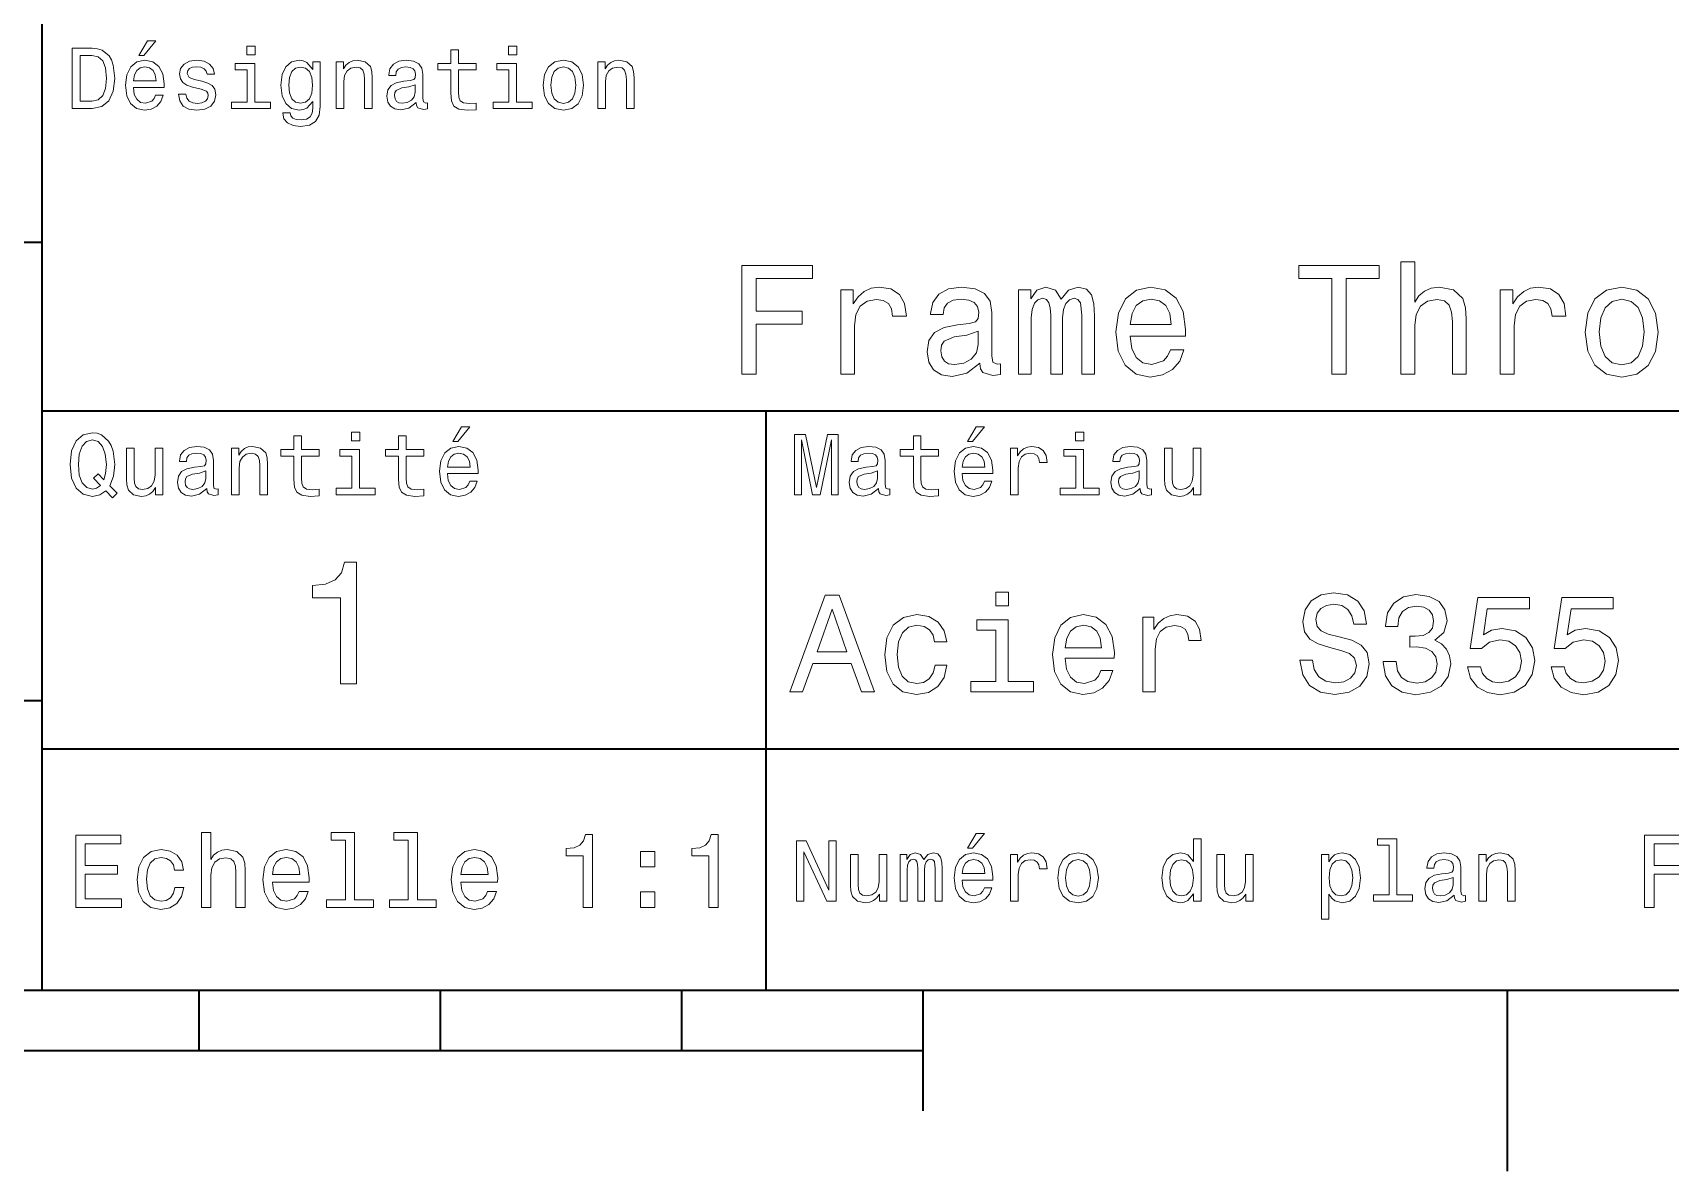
# Model space of a CAD drawing. Extents: x 0 to 297, y 0 to 210.
# Drawn here: x 161.6 to 229.5, y 2.5 to 49.7 of the extents above; entities that cross this region are included whole.
import ezdxf

# ---------------------------------------------------------------- set-up
doc = ezdxf.new("R2010")
doc.units = 0

msp = doc.modelspace()

# ---------------------------------------------------------------- linework, layer by layer
at = {"color": 7, "lineweight": 35}
for p, q in [((162, 10), (162, 70)), ((97, 41), (162, 41)), ((162, 34), (287, 34)), ((97, 22), (162, 22)), ((162, 20), (287, 20)), ((10, 10), (287, 10)), ((97, 10), (287, 10)), ((98.5, 7.5), (198.5, 7.5))]:
    msp.add_line(p, q, dxfattribs=at)
at = {"color": 7, "lineweight": 35, "ltscale": 0.35}
msp.add_line((192, 20), (192, 34), dxfattribs=at)
at = {"color": 7, "lineweight": 35, "ltscale": 0.25}
msp.add_line((192, 10), (192, 20), dxfattribs=at)
at = {"color": 7, "lineweight": 35, "ltscale": 0.0625}
for p, q in [((168.5, 10), (168.5, 7.5)), ((178.5, 10), (178.5, 7.5)), ((188.5, 10), (188.5, 7.5))]:
    msp.add_line(p, q, dxfattribs=at)
at = {"color": 7, "lineweight": 35, "ltscale": 0.125}
msp.add_line((198.5, 10), (198.5, 5), dxfattribs=at)
at = {"color": 7, "lineweight": 35, "ltscale": 0.1875}
msp.add_line((222.699997, 10), (222.699997, 2.5), dxfattribs=at)
at = {"color": 7, "lineweight": 13}
for points in [[(164.080688, 49.030979), (163.248566, 49.030979), (163.248566, 46.530979), (164.080688, 46.530979), (164.473343, 46.610229), (164.765137, 46.851585), (164.945251, 47.244236), (165.010086, 47.780979), (164.952454, 48.328529), (164.880402, 48.544666), (164.779541, 48.717579), (164.487747, 48.951729), (164.296829, 49.009365)], [(166.004318, 48.728386), (166.216858, 48.728386), (166.717575, 49.340778), (166.364548, 49.340778)], [(170.824203, 49.117435), (170.489197, 49.117435), (170.489197, 48.757202), (170.824203, 48.757202)], [(178.943802, 48.130402), (178.943802, 47.161381), (178.965424, 46.84798), (179.066284, 46.631844), (179.268005, 46.505764), (179.610229, 46.462536), (179.984863, 46.480545), (179.984863, 46.754322), (179.71109, 46.732708), (179.46254, 46.761528), (179.329254, 46.851585), (179.271606, 47.00288), (179.260803, 47.215416), (179.260803, 48.130402), (179.984863, 48.130402), (179.984863, 48.400574), (179.260803, 48.400574), (179.260803, 48.966137), (178.943802, 48.966137), (178.943802, 48.400574), (178.396255, 48.400574), (178.396255, 48.130402)], [(181.667145, 49.117435), (181.332138, 49.117435), (181.332138, 48.757202), (181.667145, 48.757202)], [(164.055481, 48.731987), (164.329254, 48.677952), (164.516571, 48.512245), (164.628235, 48.216858), (164.664261, 47.780979), (164.624634, 47.359509), (164.51297, 47.064121), (164.322052, 46.887608), (164.055481, 46.829971), (163.583572, 46.829971), (163.583572, 48.731987)], [(165.784576, 47.406338), (167.052597, 47.406338), (167.056198, 47.554035), (166.998566, 47.9683), (166.840057, 48.278099), (166.587891, 48.465416), (166.252884, 48.533859), (165.925079, 48.461815), (165.672913, 48.260086), (165.510803, 47.932278), (165.453171, 47.5), (165.507202, 47.056915), (165.669312, 46.732708), (165.917862, 46.530979), (166.242081, 46.462536), (166.523056, 46.509365), (166.753601, 46.631844), (166.922913, 46.826366), (167.020172, 47.085735), (166.706772, 47.085735), (166.641937, 46.941643), (166.548264, 46.833572), (166.281708, 46.747116), (166.07637, 46.786743), (165.921463, 46.912823), (165.820602, 47.118156), (165.784576, 47.395531)], [(165.784576, 47.672909), (165.824203, 47.921471), (165.921463, 48.105186), (166.069168, 48.216858), (166.263687, 48.256485), (166.454605, 48.216858), (166.60231, 48.105186), (166.692368, 47.921471), (166.724777, 47.672909)], [(168.623199, 47.658501), (168.317001, 47.730545), (168.090057, 47.8134), (168.014404, 47.982708), (168.036026, 48.101585), (168.111664, 48.188038), (168.234146, 48.242073), (168.41066, 48.263687), (168.579971, 48.242073), (168.713257, 48.177231), (168.799713, 48.079971), (168.835739, 47.950287), (169.145538, 47.950287), (169.145538, 47.957493), (169.091492, 48.191643), (168.943802, 48.375359), (168.713257, 48.490635), (168.41066, 48.533859), (168.104462, 48.490635), (167.881119, 48.371758), (167.740631, 48.195244), (167.697403, 47.971901), (167.729828, 47.755764), (167.830688, 47.604465), (167.996399, 47.496399), (168.237747, 47.42075), (168.590775, 47.334293), (168.806915, 47.244236), (168.864548, 47.172188), (168.886169, 47.064121), (168.853745, 46.930836), (168.767288, 46.829971), (168.626801, 46.765129), (168.439484, 46.743515), (168.241348, 46.765129), (168.09726, 46.840778), (168, 46.963257), (167.960373, 47.132565), (167.654175, 47.132565), (167.704605, 46.844379), (167.85231, 46.635445), (168.086456, 46.509365), (168.41066, 46.462536), (168.749283, 46.509365), (168.997833, 46.635445), (169.149139, 46.837173), (169.203171, 47.100143), (169.163544, 47.327087), (169.05188, 47.481987), (168.868149, 47.582851)], [(170.8134, 46.79755), (170.8134, 48.400574), (169.999283, 48.400574), (169.999283, 48.130402), (170.496399, 48.130402), (170.496399, 46.79755), (169.847977, 46.79755), (169.847977, 46.530979), (171.469025, 46.530979), (171.469025, 46.79755)], [(173.518738, 46.617435), (173.518738, 48.465416), (173.216141, 48.465416), (173.216141, 48.152016), (172.967575, 48.4366), (172.816284, 48.508644), (172.646973, 48.533859), (172.340775, 48.461815), (172.103027, 48.260086), (171.94812, 47.935879), (171.894089, 47.5), (171.94812, 47.060516), (172.103027, 46.736309), (172.340775, 46.530979), (172.646973, 46.462536), (172.819885, 46.487751), (172.963974, 46.552593), (173.216141, 46.826366), (173.216141, 46.552593), (173.187317, 46.336456), (173.108063, 46.181557), (172.956772, 46.091499), (172.729828, 46.059078), (172.531708, 46.080692), (172.391205, 46.134727), (172.30835, 46.228386), (172.283142, 46.354465), (171.976944, 46.354465), (171.976944, 46.340057), (172.023773, 46.109509), (172.167862, 45.9366), (172.398407, 45.824928), (172.711823, 45.785301), (173.086456, 45.839336), (173.335022, 45.990635), (173.47551, 46.253601)], [(172.221909, 47.5), (172.254318, 47.820606), (172.351593, 48.058357), (172.502884, 48.198845), (172.704605, 48.249279), (172.917145, 48.198845), (173.075653, 48.058357), (173.172913, 47.820606), (173.208939, 47.5), (173.172913, 47.172188), (173.075653, 46.938038), (172.917145, 46.793949), (172.704605, 46.747116), (172.502884, 46.793949), (172.351593, 46.938038), (172.254318, 47.175793)], [(174.181549, 46.530979), (174.498566, 46.530979), (174.498566, 47.647694), (174.530975, 47.903458), (174.635452, 48.090778), (174.797546, 48.206051), (175.013687, 48.249279), (175.1866, 48.213257), (175.294662, 48.115993), (175.348709, 47.953888), (175.366714, 47.737751), (175.366714, 46.530979), (175.683716, 46.530979), (175.683716, 47.802593), (175.669312, 48.058357), (175.604462, 48.270893), (175.391937, 48.465416), (175.060516, 48.533859), (174.876801, 48.508644), (174.721909, 48.440201), (174.588623, 48.324928), (174.484146, 48.170029), (174.484146, 48.465416), (174.181549, 48.465416)], [(177.499283, 46.783142), (177.499283, 46.772335), (177.517288, 46.649857), (177.57132, 46.5634), (177.798264, 46.494957), (177.974777, 46.523773), (177.974777, 46.76873), (177.899139, 46.757923), (177.798264, 46.804756), (177.780258, 46.948845), (177.780258, 47.950287), (177.73703, 48.206051), (177.610947, 48.386166), (177.391205, 48.494236), (177.081406, 48.533859), (176.778824, 48.490635), (176.555481, 48.368156), (176.414978, 48.177231), (176.368149, 47.925072), (176.368149, 47.903458), (176.65274, 47.903458), (176.677948, 48.054756), (176.757202, 48.162823), (176.886887, 48.227665), (177.070602, 48.25288), (177.247116, 48.234871), (177.373199, 48.180836), (177.448853, 48.087173), (177.47406, 47.957493), (177.459656, 47.806194), (177.402023, 47.730545), (177.257919, 47.694523), (176.987747, 47.665707), (176.677948, 47.600864), (176.458206, 47.485592), (176.328537, 47.305473), (176.28891, 47.038906), (176.324921, 46.801151), (176.4366, 46.624638), (176.616714, 46.512966), (176.86528, 46.473343), (177.200287, 46.548992)], [(181.656342, 46.79755), (181.656342, 48.400574), (180.842224, 48.400574), (180.842224, 48.130402), (181.33934, 48.130402), (181.33934, 46.79755), (180.690918, 46.79755), (180.690918, 46.530979), (182.311966, 46.530979), (182.311966, 46.79755)], [(182.762253, 47.496399), (182.819885, 47.056915), (182.985596, 46.732708), (183.248566, 46.530979), (183.601593, 46.462536), (183.951004, 46.530979), (184.213974, 46.729107), (184.379684, 47.053314), (184.440918, 47.496399), (184.379684, 47.935879), (184.213974, 48.263687), (183.951004, 48.461815), (183.601593, 48.533859), (183.248566, 48.461815), (182.985596, 48.260086), (182.819885, 47.935879)], [(183.086456, 47.5), (183.118881, 47.824207), (183.219742, 48.058357), (183.381851, 48.20245), (183.601593, 48.25288), (183.817719, 48.20245), (183.979828, 48.061958), (184.080688, 47.824207), (184.116714, 47.5), (184.080688, 47.172188), (183.979828, 46.934437), (183.817719, 46.790344), (183.601593, 46.743515), (183.381851, 46.790344), (183.219742, 46.934437), (183.118881, 47.172188)], [(185.024506, 46.530979), (185.341492, 46.530979), (185.341492, 47.647694), (185.373917, 47.903458), (185.478394, 48.090778), (185.640488, 48.206051), (185.856628, 48.249279), (186.029541, 48.213257), (186.137604, 48.115993), (186.19165, 47.953888), (186.209656, 47.737751), (186.209656, 46.530979), (186.526657, 46.530979), (186.526657, 47.802593), (186.512253, 48.058357), (186.447403, 48.270893), (186.234879, 48.465416), (185.903458, 48.533859), (185.719742, 48.508644), (185.56485, 48.440201), (185.431564, 48.324928), (185.327087, 48.170029), (185.327087, 48.465416), (185.024506, 48.465416)], [(177.463257, 47.208214), (177.420029, 47.020893), (177.304749, 46.876801), (177.131851, 46.783142), (176.919312, 46.750721), (176.782425, 46.76873), (176.68515, 46.826366), (176.623917, 46.927231), (176.605911, 47.067722), (176.620316, 47.193802), (176.677948, 47.283859), (176.908508, 47.384727), (177.200287, 47.427952), (177.463257, 47.514408)], [(218.302597, 35.530258), (218.873199, 35.530258), (218.873199, 37.540344), (218.931564, 38.000721), (219.119598, 38.337894), (219.411392, 38.545387), (219.800446, 38.623199), (220.111679, 38.558357), (220.306198, 38.383286), (220.403458, 38.091499), (220.435883, 37.70245), (220.435883, 35.530258), (221.006485, 35.530258), (221.006485, 37.819164), (220.98056, 38.279537), (220.863831, 38.662102), (220.481277, 39.012245), (219.884735, 39.135445), (219.560516, 39.090057), (219.281708, 38.966858), (219.048279, 38.772331), (218.873199, 38.506485), (218.873199, 40.185879), (218.302597, 40.185879)], [(190.991364, 35.530258), (191.594391, 35.530258), (191.594391, 37.598701), (193.487762, 37.598701), (193.487762, 38.136887), (191.594391, 38.136887), (191.594391, 39.485588), (193.922195, 39.485588), (193.922195, 40.030258), (190.991364, 40.030258)], [(215.443085, 35.530258), (216.039627, 35.530258), (216.039627, 39.485588), (217.401306, 39.485588), (217.401306, 40.030258), (214.074936, 40.030258), (214.074936, 39.485588), (215.443085, 39.485588)], [(195.095825, 35.530258), (195.666428, 35.530258), (195.666428, 37.520893), (195.724792, 38.000721), (195.899857, 38.344379), (196.185165, 38.551872), (196.567734, 38.623199), (196.853027, 38.577808), (197.067001, 38.448124), (197.196686, 38.227665), (197.242081, 37.929394), (197.819168, 37.929394), (197.741364, 38.454609), (197.52739, 38.830692), (197.170761, 39.057636), (196.684448, 39.135445), (196.353745, 39.083572), (196.068451, 38.953888), (195.815567, 38.733429), (195.614563, 38.435158), (195.614563, 39.012245), (195.095825, 39.012245)], [(200.85376, 35.98415), (200.85376, 35.964695), (200.886169, 35.744236), (200.983429, 35.588615), (201.391937, 35.465416), (201.709656, 35.517288), (201.709656, 35.958214), (201.573486, 35.938759), (201.391937, 36.023052), (201.359512, 36.282421), (201.359512, 38.085014), (201.281708, 38.545387), (201.054764, 38.869595), (200.659225, 39.064121), (200.101593, 39.135445), (199.556915, 39.057636), (199.154907, 38.837173), (198.902023, 38.493515), (198.817734, 38.039623), (198.817734, 38.000721), (199.329971, 38.000721), (199.375366, 38.273052), (199.518021, 38.467579), (199.75145, 38.584293), (200.082138, 38.629681), (200.399857, 38.59726), (200.626801, 38.5), (200.76297, 38.331409), (200.808365, 38.09798), (200.782425, 37.825645), (200.67868, 37.68948), (200.419312, 37.624638), (199.932999, 37.572765), (199.375366, 37.456051), (198.979828, 37.248558), (198.746399, 36.924351), (198.675079, 36.444523), (198.739914, 36.016571), (198.940933, 35.698845), (199.265137, 35.497837), (199.71254, 35.426514), (200.315567, 35.562679)], [(202.461823, 35.530258), (202.98703, 35.530258), (202.98703, 37.858067), (203.019455, 38.208214), (203.116714, 38.461094), (203.265854, 38.610229), (203.460373, 38.668587), (203.615997, 38.616714), (203.719742, 38.48703), (203.771622, 38.266571), (203.791077, 37.974781), (203.791077, 35.530258), (204.283875, 35.530258), (204.283875, 37.858067), (204.316284, 38.201729), (204.413544, 38.454609), (204.569168, 38.610229), (204.763687, 38.668587), (204.919312, 38.616714), (205.023056, 38.48703), (205.087906, 37.974781), (205.087906, 35.530258), (205.613113, 35.530258), (205.613113, 37.935879), (205.580704, 38.435158), (205.476944, 38.817722), (205.269455, 39.051151), (204.932281, 39.135445), (204.536743, 39.005764), (204.231995, 38.629681), (203.992081, 38.999279), (203.590057, 39.135445), (203.220459, 39.005764), (202.96759, 38.642651), (202.96759, 39.012245), (202.461823, 39.012245)], [(207.091507, 37.105907), (209.373932, 37.105907), (209.380402, 37.371758), (209.276657, 38.117435), (208.991364, 38.675072), (208.537476, 39.012245), (207.934448, 39.135445), (207.344391, 39.005764), (206.890503, 38.642651), (206.598709, 38.052593), (206.494965, 37.274494), (206.592224, 36.476944), (206.884018, 35.893372), (207.331421, 35.530258), (207.914993, 35.407059), (208.420761, 35.491352), (208.835739, 35.711815), (209.140503, 36.061958), (209.315567, 36.528816), (208.75145, 36.528816), (208.634735, 36.269451), (208.466141, 36.074928), (207.986313, 35.919308), (207.616714, 35.990631), (207.337906, 36.217579), (207.156342, 36.587173), (207.091507, 37.086452)], [(222.420029, 35.530258), (222.990631, 35.530258), (222.990631, 37.520893), (223.048996, 38.000721), (223.22406, 38.344379), (223.509369, 38.551872), (223.891937, 38.623199), (224.177246, 38.577808), (224.39122, 38.448124), (224.520905, 38.227665), (224.566284, 37.929394), (225.143372, 37.929394), (225.065567, 38.454609), (224.851593, 38.830692), (224.494965, 39.057636), (224.008652, 39.135445), (223.677963, 39.083572), (223.392654, 38.953888), (223.139771, 38.733429), (222.938766, 38.435158), (222.938766, 39.012245), (222.420029, 39.012245)], [(225.940918, 37.268009), (226.044678, 36.476944), (226.342941, 35.893372), (226.816284, 35.530258), (227.451736, 35.407059), (228.080688, 35.530258), (228.554047, 35.886887), (228.85231, 36.470459), (228.96254, 37.268009), (228.85231, 38.059078), (228.554047, 38.649136), (228.080688, 39.005764), (227.451736, 39.135445), (226.816284, 39.005764), (226.342941, 38.642651), (226.044678, 38.059078)], [(207.091507, 37.585735), (207.162827, 38.033138), (207.337906, 38.363831), (207.60376, 38.564842), (207.953888, 38.636166), (208.297562, 38.564842), (208.5634, 38.363831), (208.72551, 38.033138), (208.783875, 37.585735)], [(226.524506, 37.274494), (226.582855, 37.858067), (226.764404, 38.279537), (227.056198, 38.538902), (227.451736, 38.629681), (227.84079, 38.538902), (228.132568, 38.286022), (228.314117, 37.858067), (228.378967, 37.274494), (228.314117, 36.684437), (228.132568, 36.256481), (227.84079, 35.997116), (227.451736, 35.912823), (227.056198, 35.997116), (226.764404, 36.256481), (226.582855, 36.684437)], [(200.78891, 36.749279), (200.711105, 36.412102), (200.503601, 36.152737), (200.192368, 35.98415), (199.809799, 35.925793), (199.5634, 35.958214), (199.388336, 36.061958), (199.278107, 36.243515), (199.245682, 36.496395), (199.271622, 36.723343), (199.375366, 36.885445), (199.790344, 37.067001), (200.315567, 37.14481), (200.78891, 37.30043)], [(179.015854, 32.728386), (179.228394, 32.728386), (179.729111, 33.340778), (179.376083, 33.340778)], [(200.341492, 32.728386), (200.554031, 32.728386), (201.054749, 33.340778), (200.701736, 33.340778)], [(164.642654, 30.685879), (164.916428, 30.401297), (165.107346, 30.592218), (164.811966, 30.894812), (164.963257, 31.305475), (165.010086, 31.780979), (164.941635, 32.339336), (164.862396, 32.56628), (164.757919, 32.753601), (164.46254, 33.009365), (164.282425, 33.074207), (164.08429, 33.099422), (163.702454, 33.009365), (163.41066, 32.757202), (163.223343, 32.342937), (163.158508, 31.780979), (163.223343, 31.219019), (163.407059, 30.804754), (163.698853, 30.54899), (164.08429, 30.462536), (164.39769, 30.520172)], [(164.41571, 30.916426), (164.260803, 30.801151), (164.08429, 30.765129), (163.850143, 30.829971), (163.666428, 31.024494), (163.543945, 31.341497), (163.504318, 31.780979), (163.543945, 32.216858), (163.662827, 32.537464), (163.846542, 32.731987), (164.08429, 32.80043), (164.318451, 32.731987), (164.502167, 32.533859), (164.621033, 32.213257), (164.664261, 31.780979), (164.631851, 31.40634), (164.5634, 31.150576), (164.329254, 31.395533), (164.13472, 31.211815)], [(172.438034, 32.130402), (172.438034, 31.161383), (172.459656, 30.847982), (172.560516, 30.631844), (172.762253, 30.505762), (173.104462, 30.462536), (173.479111, 30.480547), (173.479111, 30.754322), (173.205338, 30.732708), (172.956772, 30.761526), (172.823486, 30.851583), (172.765854, 31.002882), (172.755035, 31.215418), (172.755035, 32.130402), (173.479111, 32.130402), (173.479111, 32.400574), (172.755035, 32.400574), (172.755035, 32.966137), (172.438034, 32.966137), (172.438034, 32.400574), (171.890488, 32.400574), (171.890488, 32.130402)], [(175.161377, 33.117435), (174.82637, 33.117435), (174.82637, 32.757202), (175.161377, 32.757202)], [(176.775223, 32.130402), (176.775223, 31.161383), (176.796829, 30.847982), (176.89769, 30.631844), (177.099426, 30.505762), (177.44165, 30.462536), (177.816284, 30.480547), (177.816284, 30.754322), (177.542511, 30.732708), (177.293945, 30.761526), (177.16066, 30.851583), (177.103027, 31.002882), (177.092224, 31.215418), (177.092224, 32.130402), (177.816284, 32.130402), (177.816284, 32.400574), (177.092224, 32.400574), (177.092224, 32.966137), (176.775223, 32.966137), (176.775223, 32.400574), (176.227661, 32.400574), (176.227661, 32.130402)], [(193.183716, 30.530979), (193.46109, 30.530979), (193.46109, 32.80043), (193.929398, 30.530979), (194.239197, 30.530979), (194.703888, 32.80043), (194.703888, 30.530979), (194.984863, 30.530979), (194.984863, 33.030979), (194.545395, 33.030979), (194.08429, 30.826368), (193.626801, 33.030979), (193.183716, 33.030979)], [(198.100861, 32.130402), (198.100861, 31.161383), (198.122482, 30.847982), (198.223343, 30.631844), (198.425079, 30.505762), (198.767288, 30.462536), (199.141937, 30.480547), (199.141937, 30.754322), (198.868149, 30.732708), (198.619598, 30.761526), (198.486313, 30.851583), (198.42868, 31.002882), (198.417862, 31.215418), (198.417862, 32.130402), (199.141937, 32.130402), (199.141937, 32.400574), (198.417862, 32.400574), (198.417862, 32.966137), (198.100861, 32.966137), (198.100861, 32.400574), (197.553314, 32.400574), (197.553314, 32.130402)], [(205.161377, 33.117435), (204.82637, 33.117435), (204.82637, 32.757202), (205.161377, 32.757202)], [(166.998566, 32.465416), (166.681549, 32.465416), (166.681549, 31.348703), (166.645538, 31.089336), (166.541061, 30.902016), (166.378967, 30.786743), (166.166428, 30.750719), (165.997116, 30.779539), (165.889053, 30.865993), (165.827805, 31.013687), (165.8134, 31.222622), (165.8134, 32.465416), (165.496399, 32.465416), (165.496399, 31.193804), (165.507202, 30.93804), (165.575653, 30.725504), (165.784576, 30.530979), (166.119598, 30.462536), (166.299713, 30.487751), (166.454605, 30.552593), (166.587891, 30.664265), (166.695969, 30.826368), (166.695969, 30.530979), (166.998566, 30.530979)], [(168.824921, 30.78314), (168.824921, 30.772333), (168.842941, 30.649855), (168.896973, 30.5634), (169.123917, 30.494957), (169.30043, 30.523775), (169.30043, 30.768732), (169.224777, 30.757925), (169.123917, 30.804754), (169.105911, 30.948847), (169.105911, 31.950287), (169.062683, 32.206051), (168.9366, 32.386166), (168.716858, 32.494236), (168.407059, 32.533859), (168.104462, 32.490635), (167.881119, 32.368156), (167.740631, 32.177231), (167.693802, 31.925072), (167.693802, 31.903458), (167.978394, 31.903458), (168.003601, 32.054756), (168.082855, 32.162823), (168.21254, 32.227665), (168.396255, 32.25288), (168.572769, 32.234871), (168.698853, 32.180836), (168.77449, 32.087173), (168.799713, 31.957493), (168.785309, 31.806194), (168.727661, 31.730547), (168.583572, 31.694523), (168.3134, 31.665705), (168.003601, 31.600864), (167.783859, 31.48559), (167.654175, 31.305475), (167.614548, 31.038904), (167.650574, 30.801151), (167.762253, 30.62464), (167.942368, 30.512968), (168.190918, 30.473343), (168.52594, 30.54899)], [(169.844376, 30.530979), (170.161377, 30.530979), (170.161377, 31.647694), (170.193802, 31.903458), (170.298279, 32.090778), (170.460373, 32.206051), (170.676514, 32.249279), (170.849426, 32.213257), (170.957489, 32.115993), (171.011536, 31.95389), (171.029541, 31.737751), (171.029541, 30.530979), (171.346542, 30.530979), (171.346542, 31.802593), (171.332138, 32.058357), (171.267288, 32.270893), (171.054749, 32.465416), (170.723343, 32.533859), (170.539627, 32.508644), (170.38472, 32.440201), (170.251434, 32.324928), (170.146973, 32.170029), (170.146973, 32.465416), (169.844376, 32.465416)], [(175.150574, 30.79755), (175.150574, 32.400574), (174.336456, 32.400574), (174.336456, 32.130402), (174.833572, 32.130402), (174.833572, 30.79755), (174.185165, 30.79755), (174.185165, 30.530979), (175.806198, 30.530979), (175.806198, 30.79755)], [(178.796112, 31.40634), (180.064117, 31.40634), (180.067719, 31.554033), (180.010086, 31.9683), (179.851593, 32.278099), (179.599426, 32.465416), (179.264404, 32.533859), (178.9366, 32.461815), (178.684433, 32.260086), (178.522339, 31.932276), (178.464691, 31.5), (178.518738, 31.056915), (178.680832, 30.732708), (178.929398, 30.530979), (179.253601, 30.462536), (179.534576, 30.509365), (179.765137, 30.631844), (179.934433, 30.826368), (180.031708, 31.085733), (179.718292, 31.085733), (179.653458, 30.941643), (179.559799, 30.833572), (179.293228, 30.747118), (179.087891, 30.786743), (178.932999, 30.912823), (178.832138, 31.118155), (178.796112, 31.395533)], [(178.796112, 31.672911), (178.835739, 31.921469), (178.932999, 32.105186), (179.080688, 32.216858), (179.275208, 32.256485), (179.466141, 32.216858), (179.613831, 32.105186), (179.703888, 31.921469), (179.736313, 31.672911)], [(196.656342, 30.78314), (196.656342, 30.772333), (196.674347, 30.649855), (196.728394, 30.5634), (196.955338, 30.494957), (197.131851, 30.523775), (197.131851, 30.768732), (197.056198, 30.757925), (196.955338, 30.804754), (196.937317, 30.948847), (196.937317, 31.950287), (196.894089, 32.206051), (196.768005, 32.386166), (196.548264, 32.494236), (196.23848, 32.533859), (195.935883, 32.490635), (195.71254, 32.368156), (195.572052, 32.177231), (195.525223, 31.925072), (195.525223, 31.903458), (195.809799, 31.903458), (195.835022, 32.054756), (195.914261, 32.162823), (196.043945, 32.227665), (196.227661, 32.25288), (196.404175, 32.234871), (196.530258, 32.180836), (196.605911, 32.087173), (196.631119, 31.957493), (196.616714, 31.806194), (196.559082, 31.730547), (196.414978, 31.694523), (196.144806, 31.665705), (195.835022, 31.600864), (195.61528, 31.48559), (195.485596, 31.305475), (195.445969, 31.038904), (195.481995, 30.801151), (195.593658, 30.62464), (195.773773, 30.512968), (196.022339, 30.473343), (196.357346, 30.54899)], [(200.121765, 31.40634), (201.389771, 31.40634), (201.393372, 31.554033), (201.335739, 31.9683), (201.177231, 32.278099), (200.925079, 32.465416), (200.590057, 32.533859), (200.262253, 32.461815), (200.010086, 32.260086), (199.847977, 31.932276), (199.790344, 31.5), (199.844376, 31.056915), (200.006485, 30.732708), (200.255051, 30.530979), (200.579254, 30.462536), (200.860229, 30.509365), (201.090775, 30.631844), (201.260086, 30.826368), (201.357346, 31.085733), (201.043945, 31.085733), (200.979111, 30.941643), (200.885452, 30.833572), (200.618881, 30.747118), (200.413544, 30.786743), (200.258652, 30.912823), (200.157776, 31.118155), (200.121765, 31.395533)], [(200.121765, 31.672911), (200.161377, 31.921469), (200.258652, 32.105186), (200.406342, 32.216858), (200.600861, 32.256485), (200.791794, 32.216858), (200.939484, 32.105186), (201.029541, 31.921469), (201.061966, 31.672911)], [(202.131851, 30.530979), (202.448853, 30.530979), (202.448853, 31.636887), (202.481262, 31.903458), (202.578537, 32.094379), (202.73703, 32.209652), (202.94957, 32.249279), (203.108063, 32.224064), (203.226944, 32.152016), (203.298996, 32.029537), (203.324203, 31.863832), (203.644806, 31.863832), (203.601593, 32.155621), (203.482712, 32.364552), (203.284576, 32.490635), (203.014404, 32.533859), (202.830688, 32.505043), (202.672195, 32.432995), (202.531708, 32.310516), (202.420029, 32.144814), (202.420029, 32.465416), (202.131851, 32.465416)], [(205.150574, 30.79755), (205.150574, 32.400574), (204.336456, 32.400574), (204.336456, 32.130402), (204.833572, 32.130402), (204.833572, 30.79755), (204.185165, 30.79755), (204.185165, 30.530979), (205.806198, 30.530979), (205.806198, 30.79755)], [(207.499283, 30.78314), (207.499283, 30.772333), (207.517288, 30.649855), (207.57132, 30.5634), (207.798264, 30.494957), (207.974777, 30.523775), (207.974777, 30.768732), (207.899139, 30.757925), (207.798264, 30.804754), (207.780258, 30.948847), (207.780258, 31.950287), (207.73703, 32.206051), (207.610947, 32.386166), (207.391205, 32.494236), (207.081406, 32.533859), (206.778824, 32.490635), (206.555481, 32.368156), (206.414978, 32.177231), (206.368149, 31.925072), (206.368149, 31.903458), (206.65274, 31.903458), (206.677948, 32.054756), (206.757202, 32.162823), (206.886887, 32.227665), (207.070602, 32.25288), (207.247116, 32.234871), (207.373199, 32.180836), (207.448853, 32.087173), (207.47406, 31.957493), (207.459656, 31.806194), (207.402023, 31.730547), (207.257919, 31.694523), (206.987747, 31.665705), (206.677948, 31.600864), (206.458206, 31.48559), (206.328537, 31.305475), (206.28891, 31.038904), (206.324921, 30.801151), (206.4366, 30.62464), (206.616714, 30.512968), (206.86528, 30.473343), (207.200287, 30.54899)], [(210.010086, 32.465416), (209.693085, 32.465416), (209.693085, 31.348703), (209.657059, 31.089336), (209.552597, 30.902016), (209.390488, 30.786743), (209.177948, 30.750719), (209.008636, 30.779539), (208.900574, 30.865993), (208.83934, 31.013687), (208.824921, 31.222622), (208.824921, 32.465416), (208.507919, 32.465416), (208.507919, 31.193804), (208.518738, 30.93804), (208.587173, 30.725504), (208.796112, 30.530979), (209.131119, 30.462536), (209.311234, 30.487751), (209.466141, 30.552593), (209.599426, 30.664265), (209.707489, 30.826368), (209.707489, 30.530979), (210.010086, 30.530979)], [(168.78891, 31.208212), (168.745682, 31.020893), (168.630402, 30.876801), (168.457489, 30.78314), (168.244965, 30.750719), (168.108063, 30.768732), (168.010803, 30.826368), (167.94957, 30.927233), (167.931549, 31.067722), (167.945969, 31.193804), (168.003601, 31.283861), (168.234146, 31.384726), (168.52594, 31.427954), (168.78891, 31.514408)], [(196.620316, 31.208212), (196.577087, 31.020893), (196.461823, 30.876801), (196.28891, 30.78314), (196.07637, 30.750719), (195.939484, 30.768732), (195.842224, 30.826368), (195.780975, 30.927233), (195.76297, 31.067722), (195.777374, 31.193804), (195.835022, 31.283861), (196.065567, 31.384726), (196.357346, 31.427954), (196.620316, 31.514408)], [(207.463257, 31.208212), (207.420029, 31.020893), (207.304749, 30.876801), (207.131851, 30.78314), (206.919312, 30.750719), (206.782425, 30.768732), (206.68515, 30.826368), (206.623917, 30.927233), (206.605911, 31.067722), (206.620316, 31.193804), (206.677948, 31.283861), (206.908508, 31.384726), (207.200287, 31.427954), (207.463257, 31.514408)], [(174.370316, 22.700289), (175.025925, 22.700289), (175.025925, 27.736313), (174.536011, 27.736313), (174.406326, 27.296831), (174.146973, 27.001442), (173.750717, 26.828531), (173.203171, 26.770893), (173.203171, 26.259367), (174.370316, 26.259367)], [(202.048996, 26.49856), (201.51297, 26.49856), (201.51297, 25.922192), (202.048996, 25.922192)], [(214.642654, 23.680117), (214.118149, 23.680117), (214.233429, 23.069164), (214.521606, 22.619596), (214.965424, 22.348703), (215.564835, 22.250721), (216.158508, 22.342941), (216.60231, 22.596542), (216.88472, 22.994238), (216.988464, 23.518732), (216.902023, 23.991356), (216.659943, 24.296831), (216.268005, 24.49856), (215.743515, 24.648417), (215.293945, 24.757925), (215, 24.884727), (214.832855, 25.069164), (214.780975, 25.357349), (214.832855, 25.616714), (214.982712, 25.812681), (215.213257, 25.945246), (215.530258, 25.991356), (215.853027, 25.933718), (216.106628, 25.778099), (216.273773, 25.518732), (216.354462, 25.167149), (216.878967, 25.167149), (216.878967, 25.178675), (216.786743, 25.720463), (216.515854, 26.12392), (216.08934, 26.377522), (215.51297, 26.463978), (214.994232, 26.377522), (214.590775, 26.135448), (214.331406, 25.760807), (214.239197, 25.276657), (214.314117, 24.844381), (214.533142, 24.550434), (214.878967, 24.354467), (215.351593, 24.204613), (215.818451, 24.072046), (216.170029, 23.945246), (216.383286, 23.760807), (216.458206, 23.461096), (216.389053, 23.155621), (216.210373, 22.925074), (215.939484, 22.780981), (215.587891, 22.734871), (215.195969, 22.798271), (214.896255, 22.98271), (214.706055, 23.282421)], [(192.982712, 22.360231), (193.51297, 22.360231), (193.933716, 23.536024), (195.530258, 23.536024), (195.951004, 22.360231), (196.492798, 22.360231), (195.028824, 26.365995), (194.440918, 26.365995)], [(194.118149, 24.025938), (194.734863, 25.789627), (195.351578, 24.025938)], [(217.570602, 23.616716), (217.570602, 23.57637), (217.662827, 23.023056), (217.933716, 22.60807), (218.360229, 22.342941), (218.925079, 22.244957), (219.52449, 22.342941), (219.97406, 22.596542), (220.262253, 23), (220.365997, 23.518732), (220.319885, 23.858791), (220.193085, 24.135448), (219.985596, 24.348703), (219.708939, 24.504324), (220.083572, 24.815563), (220.216141, 25.311239), (220.129684, 25.760807), (219.881836, 26.100864), (219.478378, 26.314121), (218.925079, 26.38905), (218.406342, 26.296831), (218.008636, 26.043228), (217.749283, 25.639771), (217.662827, 25.103746), (217.662827, 25.063402), (218.175797, 25.063402), (218.221893, 25.432278), (218.371765, 25.697407), (218.613831, 25.858791), (218.953888, 25.916428), (219.253601, 25.870317), (219.472626, 25.749281), (219.605194, 25.553314), (219.657059, 25.288185), (219.605194, 25.005764), (219.466858, 24.815563), (219.224777, 24.700289), (218.896255, 24.665707), (218.671463, 24.671471), (218.671463, 24.216139), (218.953888, 24.227667), (219.317001, 24.175793), (219.587891, 24.037464), (219.749283, 23.812681), (219.806915, 23.518732), (219.743515, 23.184439), (219.57637, 22.9366), (219.311234, 22.780981), (218.959656, 22.729107), (218.596542, 22.786745), (218.331406, 22.959656), (218.164261, 23.236313), (218.100861, 23.616716)], [(221.0634, 23.40346), (221.190201, 22.930836), (221.472626, 22.56196), (221.887604, 22.331413), (222.417862, 22.244957), (223, 22.348703), (223.455322, 22.631124), (223.743515, 23.080692), (223.853027, 23.657061), (223.755035, 24.193085), (223.478378, 24.613834), (223.046112, 24.884727), (222.48703, 24.98271), (222.054749, 24.913546), (221.720459, 24.723343), (221.881836, 25.801153), (223.634003, 25.801153), (223.634003, 26.273777), (221.495682, 26.273777), (221.17868, 24.152739), (221.639771, 24.152739), (221.97406, 24.423632), (222.400574, 24.521614), (222.769455, 24.458214), (223.051865, 24.273777), (223.230545, 23.991356), (223.293945, 23.628242), (223.230545, 23.265131), (223.046112, 22.98271), (222.763687, 22.804035), (222.400574, 22.740635), (222.095093, 22.780981), (221.858795, 22.913546), (221.685883, 23.121038), (221.599426, 23.40346)], [(224.533142, 23.40346), (224.659943, 22.930836), (224.942352, 22.56196), (225.357346, 22.331413), (225.887604, 22.244957), (226.469742, 22.348703), (226.925064, 22.631124), (227.213257, 23.080692), (227.322769, 23.657061), (227.224777, 24.193085), (226.94812, 24.613834), (226.515839, 24.884727), (225.956772, 24.98271), (225.52449, 24.913546), (225.190201, 24.723343), (225.351578, 25.801153), (227.103745, 25.801153), (227.103745, 26.273777), (224.965424, 26.273777), (224.648407, 24.152739), (225.109512, 24.152739), (225.443802, 24.423632), (225.870316, 24.521614), (226.239197, 24.458214), (226.521606, 24.273777), (226.700287, 23.991356), (226.763687, 23.628242), (226.700287, 23.265131), (226.515839, 22.98271), (226.233429, 22.804035), (225.870316, 22.740635), (225.564835, 22.780981), (225.328522, 22.913546), (225.155609, 23.121038), (225.069153, 23.40346)], [(198.982712, 24.429396), (199.484146, 24.429396), (199.380402, 24.890491), (199.132568, 25.253603), (198.746399, 25.478386), (198.244949, 25.564842), (197.69165, 25.449568), (197.270889, 25.126802), (197.005768, 24.602306), (196.913544, 23.899136), (197, 23.201731), (197.259369, 22.682999), (197.668594, 22.360231), (198.227661, 22.250721), (198.723343, 22.337177), (199.109512, 22.579252), (199.374634, 22.959656), (199.489914, 23.46686), (199.005768, 23.46686), (198.919312, 23.144093), (198.757919, 22.902018), (198.527374, 22.752163), (198.244949, 22.706053), (197.893372, 22.780981), (197.639771, 23.011528), (197.484146, 23.386168), (197.432281, 23.916428), (197.484146, 24.43516), (197.645538, 24.809799), (197.904892, 25.040346), (198.244949, 25.121038), (198.544662, 25.069164), (198.769455, 24.9366), (198.919312, 24.717581)], [(202.031708, 22.786745), (202.031708, 25.351585), (200.729111, 25.351585), (200.729111, 24.91931), (201.52449, 24.91931), (201.52449, 22.786745), (200.48703, 22.786745), (200.48703, 22.360231), (203.080688, 22.360231), (203.080688, 22.786745)], [(204.394806, 23.760807), (206.42363, 23.760807), (206.429398, 23.99712), (206.337173, 24.659943), (206.083572, 25.155621), (205.680115, 25.455332), (205.144089, 25.564842), (204.619598, 25.449568), (204.216141, 25.126802), (203.956772, 24.602306), (203.864548, 23.910664), (203.951004, 23.201731), (204.210373, 22.682999), (204.608063, 22.360231), (205.126801, 22.250721), (205.57637, 22.325649), (205.945251, 22.521614), (206.216141, 22.832853), (206.371765, 23.247839), (205.870316, 23.247839), (205.766571, 23.017292), (205.616714, 22.844381), (205.190201, 22.706053), (204.861664, 22.769453), (204.613831, 22.971182), (204.452454, 23.299713), (204.394806, 23.743517)], [(204.394806, 24.187321), (204.458206, 24.585014), (204.613831, 24.878963), (204.850143, 25.057638), (205.161377, 25.121038), (205.466858, 25.057638), (205.703171, 24.878963), (205.84726, 24.585014), (205.899139, 24.187321)], [(207.610947, 22.360231), (208.118149, 22.360231), (208.118149, 24.129684), (208.170029, 24.556196), (208.325653, 24.861671), (208.579254, 25.04611), (208.919312, 25.10951), (209.172913, 25.069164), (209.363113, 24.953892), (209.478394, 24.757925), (209.518738, 24.492796), (210.031708, 24.492796), (209.96254, 24.959656), (209.772339, 25.293949), (209.455338, 25.495678), (209.023056, 25.564842), (208.729111, 25.518732), (208.47551, 25.40346), (208.250717, 25.207493), (208.072052, 24.942364), (208.072052, 25.455332), (207.610947, 25.455332)], [(163.393372, 13.428675), (165.295395, 13.428675), (165.295395, 13.791787), (163.791061, 13.791787), (163.791061, 14.807637), (165.131119, 14.807637), (165.131119, 15.166427), (163.791061, 15.166427), (163.791061, 16.065563), (165.260803, 16.065563), (165.260803, 16.428675), (163.393372, 16.428675)], [(168.610947, 13.428675), (168.991348, 13.428675), (168.991348, 14.768732), (169.030258, 15.075649), (169.155624, 15.300432), (169.350143, 15.438761), (169.609512, 15.490635), (169.817001, 15.447407), (169.946686, 15.330692), (170.011536, 15.136168), (170.033142, 14.876801), (170.033142, 13.428675), (170.413544, 13.428675), (170.413544, 14.954612), (170.396255, 15.261528), (170.318451, 15.516571), (170.0634, 15.75), (169.66571, 15.832133), (169.44957, 15.801874), (169.263687, 15.719741), (169.108063, 15.590058), (168.991348, 15.412825), (168.991348, 16.532421), (168.610947, 16.532421)], [(174.572052, 16.212536), (174.572052, 13.748559), (173.789627, 13.748559), (173.789627, 13.428675), (175.730545, 13.428675), (175.730545, 13.748559), (174.952454, 13.748559), (174.952454, 16.532421), (173.97551, 16.532421), (173.97551, 16.212536)], [(177.174347, 16.212536), (177.174347, 13.748559), (176.391937, 13.748559), (176.391937, 13.428675), (178.332855, 13.428675), (178.332855, 13.748559), (177.554749, 13.748559), (177.554749, 16.532421), (176.577805, 16.532421), (176.577805, 16.212536)], [(184.416412, 13.428675), (184.809784, 13.428675), (184.809784, 16.450289), (184.515839, 16.450289), (184.438034, 16.1866), (184.28241, 16.009367), (184.044662, 15.905621), (183.716125, 15.871038), (183.716125, 15.564121), (184.416412, 15.564121)], [(189.621033, 13.428675), (190.014404, 13.428675), (190.014404, 16.450289), (189.720459, 16.450289), (189.642639, 16.1866), (189.48703, 16.009367), (189.249268, 15.905621), (188.920746, 15.871038), (188.920746, 15.564121), (189.621033, 15.564121)], [(200.341492, 15.887968), (200.554031, 15.887968), (201.054749, 16.50036), (200.701736, 16.50036)], [(228.391922, 13.428675), (228.793945, 13.428675), (228.793945, 14.807637), (230.056198, 14.807637), (230.056198, 15.166427), (228.793945, 15.166427), (228.793945, 16.065563), (230.345825, 16.065563), (230.345825, 16.428675), (228.391922, 16.428675)], [(167.48703, 14.980548), (167.863113, 14.980548), (167.785309, 15.326369), (167.599426, 15.598703), (167.309799, 15.767292), (166.933716, 15.832133), (166.518738, 15.745678), (166.203171, 15.503603), (166.004318, 15.110231), (165.935165, 14.582853), (166, 14.059798), (166.194519, 13.67075), (166.501434, 13.428675), (166.920746, 13.346542), (167.292511, 13.411384), (167.582138, 13.592939), (167.780975, 13.878242), (167.867432, 14.258646), (167.504318, 14.258646), (167.439484, 14.016571), (167.318451, 13.835014), (167.145538, 13.722623), (166.933716, 13.688041), (166.670029, 13.744237), (166.479828, 13.917148), (166.363113, 14.198127), (166.324203, 14.595821), (166.363113, 14.984871), (166.484146, 15.26585), (166.67868, 15.438761), (166.933716, 15.49928), (167.158508, 15.460375), (167.327087, 15.360951), (167.439484, 15.196686)], [(171.546112, 14.479107), (173.067719, 14.479107), (173.072052, 14.656341), (173.002884, 15.153459), (172.812683, 15.525217), (172.510086, 15.75), (172.108063, 15.832133), (171.714691, 15.745678), (171.412109, 15.503603), (171.217575, 15.110231), (171.148422, 14.591499), (171.213257, 14.059798), (171.407776, 13.67075), (171.706055, 13.428675), (172.095108, 13.346542), (172.432281, 13.402739), (172.708939, 13.549712), (172.912109, 13.783141), (173.028824, 14.09438), (172.65274, 14.09438), (172.574936, 13.92147), (172.46254, 13.791787), (172.142654, 13.688041), (171.896255, 13.735591), (171.710373, 13.886888), (171.58934, 14.133286), (171.546112, 14.466139)], [(179.353027, 14.479107), (180.874634, 14.479107), (180.878967, 14.656341), (180.809799, 15.153459), (180.619598, 15.525217), (180.317001, 15.75), (179.914978, 15.832133), (179.521606, 15.745678), (179.219025, 15.503603), (179.02449, 15.110231), (178.955338, 14.591499), (179.020172, 14.059798), (179.214691, 13.67075), (179.51297, 13.428675), (179.902023, 13.346542), (180.239197, 13.402739), (180.515854, 13.549712), (180.719025, 13.783141), (180.835739, 14.09438), (180.459656, 14.09438), (180.381851, 13.92147), (180.269455, 13.791787), (179.94957, 13.688041), (179.703171, 13.735591), (179.517288, 13.886888), (179.396255, 14.133286), (179.353027, 14.466139)], [(186.798264, 15.105908), (187.394806, 15.105908), (187.394806, 15.75), (186.798264, 15.75)], [(193.26297, 13.690562), (193.561966, 13.690562), (193.561966, 15.740274), (194.520172, 13.690562), (194.905624, 13.690562), (194.905624, 16.190563), (194.603027, 16.190563), (194.603027, 14.14085), (193.655624, 16.190563), (193.26297, 16.190563)], [(196.998566, 15.625), (196.681549, 15.625), (196.681549, 14.508286), (196.645538, 14.248919), (196.541061, 14.0616), (196.378967, 13.946326), (196.166428, 13.910303), (195.997116, 13.939121), (195.889053, 14.025577), (195.827805, 14.173271), (195.8134, 14.382205), (195.8134, 15.625), (195.496399, 15.625), (195.496399, 14.353387), (195.507202, 14.097623), (195.575653, 13.885087), (195.784576, 13.690562), (196.119598, 13.622118), (196.299713, 13.647335), (196.454605, 13.712176), (196.587891, 13.823848), (196.695969, 13.985951), (196.695969, 13.690562), (196.998566, 13.690562)], [(197.549713, 13.690562), (197.841492, 13.690562), (197.841492, 14.983789), (197.859512, 15.178314), (197.913544, 15.318804), (197.996399, 15.401657), (198.104462, 15.434078), (198.190918, 15.40526), (198.248566, 15.333214), (198.277374, 15.210735), (198.288177, 15.048632), (198.288177, 13.690562), (198.561966, 13.690562), (198.561966, 14.983789), (198.579971, 15.174712), (198.634003, 15.315202), (198.720459, 15.401657), (198.828537, 15.434078), (198.914978, 15.40526), (198.972626, 15.333214), (199.008652, 15.048632), (199.008652, 13.690562), (199.30043, 13.690562), (199.30043, 15.027018), (199.282425, 15.304395), (199.224777, 15.516932), (199.109512, 15.646614), (198.922195, 15.693444), (198.702454, 15.621398), (198.533142, 15.412464), (198.399857, 15.617796), (198.176514, 15.693444), (197.971176, 15.621398), (197.830688, 15.419669), (197.830688, 15.625), (197.549713, 15.625)], [(200.121765, 14.565923), (201.389771, 14.565923), (201.393372, 14.713617), (201.335739, 15.127882), (201.177231, 15.43768), (200.925079, 15.625), (200.590057, 15.693444), (200.262253, 15.621398), (200.010086, 15.419669), (199.847977, 15.091859), (199.790344, 14.659582), (199.844376, 14.216499), (200.006485, 13.892291), (200.255051, 13.690562), (200.579254, 13.622118), (200.860229, 13.668948), (201.090775, 13.791427), (201.260086, 13.985951), (201.357346, 14.245317), (201.043945, 14.245317), (200.979111, 14.101225), (200.885452, 13.993155), (200.618881, 13.9067), (200.413544, 13.946326), (200.258652, 14.072407), (200.157776, 14.277738), (200.121765, 14.555116)], [(202.131851, 13.690562), (202.448853, 13.690562), (202.448853, 14.79647), (202.481262, 15.063041), (202.578537, 15.253963), (202.73703, 15.369237), (202.94957, 15.408862), (203.108063, 15.383646), (203.226944, 15.3116), (203.298996, 15.189121), (203.324203, 15.023416), (203.644806, 15.023416), (203.601593, 15.315202), (203.482712, 15.524136), (203.284576, 15.650216), (203.014404, 15.693444), (202.830688, 15.664625), (202.672195, 15.59258), (202.531708, 15.470101), (202.420029, 15.304395), (202.420029, 15.625), (202.131851, 15.625)], [(204.087891, 14.65598), (204.145538, 14.216499), (204.311234, 13.892291), (204.574203, 13.690562), (204.927231, 13.622118), (205.276657, 13.690562), (205.539627, 13.888689), (205.705338, 14.212896), (205.766571, 14.65598), (205.705338, 15.095461), (205.539627, 15.423271), (205.276657, 15.621398), (204.927231, 15.693444), (204.574203, 15.621398), (204.311234, 15.419669), (204.145538, 15.095461)], [(209.707489, 13.989553), (209.707489, 13.690562), (210.02449, 13.690562), (210.02449, 16.277018), (209.71109, 16.277018), (209.71109, 15.329611), (209.469742, 15.603386), (209.322052, 15.668228), (209.15274, 15.693444), (208.846542, 15.621398), (208.608795, 15.419669), (208.453888, 15.095461), (208.399857, 14.659582), (208.453888, 14.223703), (208.608795, 13.895894), (208.846542, 13.690562), (209.15274, 13.622118), (209.322052, 13.647335), (209.473343, 13.712176)], [(212.17868, 15.625), (211.861664, 15.625), (211.861664, 14.508286), (211.825653, 14.248919), (211.721176, 14.0616), (211.559082, 13.946326), (211.346542, 13.910303), (211.177231, 13.939121), (211.069168, 14.025577), (211.007919, 14.173271), (210.993515, 14.382205), (210.993515, 15.625), (210.676514, 15.625), (210.676514, 14.353387), (210.687317, 14.097623), (210.755768, 13.885087), (210.964691, 13.690562), (211.299713, 13.622118), (211.479828, 13.647335), (211.63472, 13.712176), (211.768005, 13.823848), (211.876083, 13.985951), (211.876083, 13.690562), (212.17868, 13.690562)], [(215.323486, 15.326009), (215.323486, 15.625), (215.006485, 15.625), (215.006485, 12.941282), (215.323486, 12.941282), (215.323486, 13.985951), (215.435165, 13.816643), (215.561249, 13.704971), (215.87825, 13.622118), (216.180832, 13.690562), (216.418594, 13.895894), (216.573486, 14.220101), (216.631134, 14.659582), (216.573486, 15.095461), (216.418594, 15.419669), (216.180832, 15.621398), (215.87825, 15.693444), (215.705338, 15.67183), (215.557632, 15.603386), (215.431564, 15.488112)], [(217.823486, 16.010447), (217.823486, 13.957133), (217.171478, 13.957133), (217.171478, 13.690562), (218.78891, 13.690562), (218.78891, 13.957133), (218.140488, 13.957133), (218.140488, 16.277018), (217.32637, 16.277018), (217.32637, 16.010447)], [(220.510803, 13.942723), (220.510803, 13.931917), (220.528824, 13.809439), (220.582855, 13.722983), (220.809799, 13.654539), (220.986313, 13.683357), (220.986313, 13.928314), (220.91066, 13.917507), (220.809799, 13.964337), (220.791794, 14.10843), (220.791794, 15.109871), (220.748566, 15.365634), (220.622482, 15.54575), (220.40274, 15.653819), (220.092941, 15.693444), (219.790344, 15.650216), (219.567001, 15.527738), (219.426514, 15.336816), (219.379684, 15.084655), (219.379684, 15.063041), (219.664276, 15.063041), (219.689484, 15.214337), (219.768738, 15.322407), (219.898422, 15.387248), (220.082138, 15.412464), (220.258652, 15.394453), (220.384735, 15.340418), (220.460373, 15.246758), (220.485596, 15.117075), (220.471191, 14.965778), (220.413544, 14.89013), (220.269455, 14.854107), (219.999283, 14.825289), (219.689484, 14.760447), (219.469742, 14.645173), (219.340057, 14.465058), (219.30043, 14.198487), (219.336456, 13.960735), (219.448135, 13.784223), (219.62825, 13.672551), (219.876801, 13.632925), (220.211823, 13.708573)], [(221.530258, 13.690562), (221.84726, 13.690562), (221.84726, 14.807277), (221.879684, 15.063041), (221.984161, 15.25036), (222.146255, 15.365634), (222.362396, 15.408862), (222.535309, 15.372839), (222.643372, 15.275577), (222.697418, 15.113473), (222.715424, 14.897335), (222.715424, 13.690562), (223.032425, 13.690562), (223.032425, 14.962176), (223.018021, 15.217939), (222.953171, 15.430475), (222.740631, 15.625), (222.409225, 15.693444), (222.22551, 15.668228), (222.070618, 15.599784), (221.937317, 15.48451), (221.832855, 15.329611), (221.832855, 15.625), (221.530258, 15.625)], [(171.546112, 14.798992), (171.593658, 15.097262), (171.710373, 15.317724), (171.887604, 15.45173), (172.121033, 15.49928), (172.350143, 15.45173), (172.527374, 15.317724), (172.635452, 15.097262), (172.674347, 14.798992)], [(179.353027, 14.798992), (179.400574, 15.097262), (179.517288, 15.317724), (179.694519, 15.45173), (179.927948, 15.49928), (180.157059, 15.45173), (180.33429, 15.317724), (180.442368, 15.097262), (180.481262, 14.798992)], [(200.121765, 14.832493), (200.161377, 15.081052), (200.258652, 15.26477), (200.406342, 15.376441), (200.600861, 15.416066), (200.791794, 15.376441), (200.939484, 15.26477), (201.029541, 15.081052), (201.061966, 14.832493)], [(204.412109, 14.659582), (204.444519, 14.983789), (204.545395, 15.217939), (204.707489, 15.362032), (204.927231, 15.412464), (205.143372, 15.362032), (205.305481, 15.221542), (205.406342, 14.983789), (205.442368, 14.659582), (205.406342, 14.331773), (205.305481, 14.094021), (205.143372, 13.949928), (204.927231, 13.903098), (204.707489, 13.949928), (204.545395, 14.094021), (204.444519, 14.331773)], [(209.206772, 15.408862), (209.41571, 15.35843), (209.574203, 15.217939), (209.667862, 14.983789), (209.703888, 14.659582), (209.667862, 14.331773), (209.574203, 14.097623), (209.41571, 13.95353), (209.206772, 13.9067), (209.008636, 13.95353), (208.857346, 14.097623), (208.756485, 14.335375), (208.72406, 14.659582), (208.756485, 14.980187), (208.857346, 15.214337), (209.008636, 15.35843)], [(215.824203, 13.9067), (215.611679, 13.95353), (215.456772, 14.097623), (215.359512, 14.331773), (215.327087, 14.659582), (215.359512, 14.983789), (215.456772, 15.217939), (215.611679, 15.35843), (215.824203, 15.408862), (216.018738, 15.35843), (216.17363, 15.214337), (216.270889, 14.980187), (216.306915, 14.659582), (216.270889, 14.335375), (216.17363, 14.097623), (216.018738, 13.95353)], [(220.474792, 14.367796), (220.431564, 14.180476), (220.316284, 14.036384), (220.143372, 13.942723), (219.930847, 13.910303), (219.793945, 13.928314), (219.696686, 13.985951), (219.635452, 14.086816), (219.617432, 14.227305), (219.631851, 14.353387), (219.689484, 14.443444), (219.920029, 14.544309), (220.211823, 14.587536), (220.474792, 14.673991)], [(186.798264, 13.428675), (187.394806, 13.428675), (187.394806, 14.072767), (186.798264, 14.072767)]]:
    msp.add_lwpolyline(points, close=True, dxfattribs=at)

doc.saveas('drawing.dxf')
